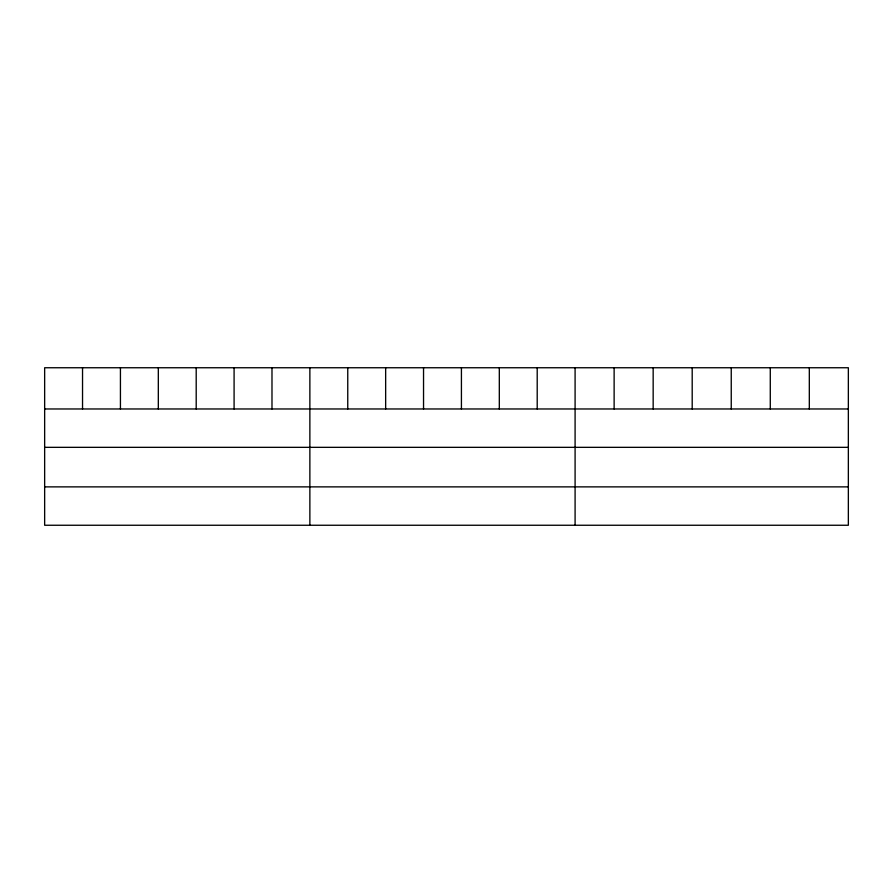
<?xml version="1.0" encoding="UTF-8"?>
<svg xmlns="http://www.w3.org/2000/svg" width="893" height="893" viewBox="0 0 893 893"><rect width="100%" height="100%" fill="white"/><g stroke="black" fill="none" stroke-linecap="round" stroke-linejoin="round"><path stroke-width="1.34" d="M848.35 447.337L848.35 367.749L44.65 367.749L44.65 525.251L848.35 525.251L848.35 447.337L44.65 447.337M44.65 408.972L848.35 408.972M44.65 486.875L848.35 486.875M809.315 367.749L809.315 408.972M770.279 367.749L770.279 408.972M731.244 367.749L731.244 408.972M692.198 367.749L692.198 408.972M653.163 367.749L653.163 408.972M614.127 367.749L614.127 408.972M575.092 367.749L575.092 525.251M537.206 367.749L537.206 408.972M499.31 367.749L499.31 408.972M461.424 367.749L461.424 408.972M423.539 367.749L423.539 408.972M385.653 367.749L385.653 408.972M347.757 367.749L347.757 408.972M309.871 367.749L309.871 525.251M271.985 367.749L271.985 408.972M234.089 367.749L234.089 408.972M196.203 367.749L196.203 408.972M158.318 367.749L158.318 408.972M120.432 367.749L120.432 408.972M82.536 367.749L82.536 408.972"/></g></svg>
